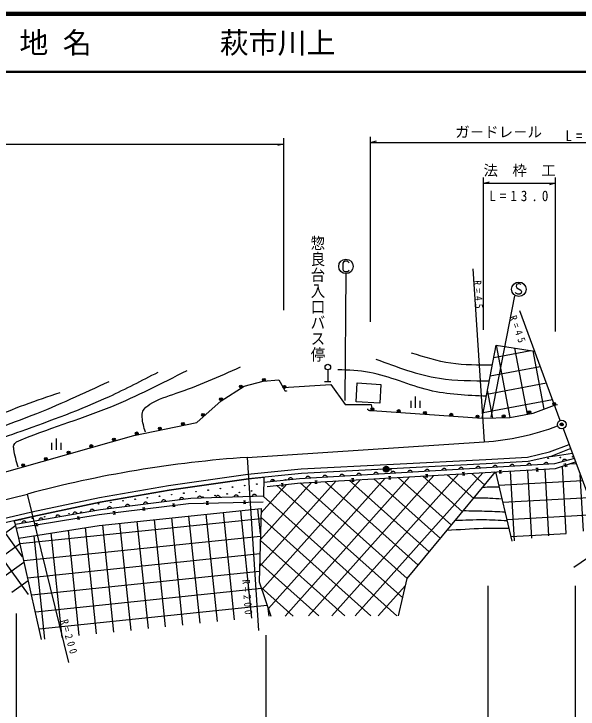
# Model space of a CAD drawing. Units: millimetres, scale not verified. Extents: x 40000 to 680000, y 20000 to 380000.
# Drawn here: x 369424 to 467005, y 259715 to 380000 of the extents above; entities that cross this region are included whole.
import ezdxf
from ezdxf.enums import TextEntityAlignment as Align

# ---------------------------------------------------------------- set-up
doc = ezdxf.new("R2010")
doc.units = ezdxf.units.MM
doc.header["$LTSCALE"] = 1000
doc.header["$PDMODE"] = 32
doc.header["$PDSIZE"] = 500
for name, color, linetype, lineweight in [('M-BGD', 7, 'Continuous', 25), ('M-TTL', 2, 'Continuous', 140), ('M-TTL-LINE', 7, 'Continuous', 50)]:
    doc.layers.add(name, color=color, linetype=linetype, lineweight=lineweight)
doc.layers.add('M-OTRS', color=6, linetype='Continuous')
doc.layers.add('M-TTL-TXT', color=7, linetype='Continuous')
doc.styles.add('@ＭＳ ゴシック', font='')
doc.styles.add('ＭＳ ゴシック', font='')
doc.styles.get('@ＭＳ ゴシック').set_extended_font_data('@MS Gothic')
doc.styles.get('ＭＳ ゴシック').set_extended_font_data('MS Gothic')

msp = doc.modelspace()

# ---------------------------------------------------------------- hatches: boundary and pattern name
at = {"layer": 'M-BGD'}
h = msp.add_hatch(dxfattribs=at)
h.set_pattern_fill('USER', color=256, style=0, pattern_type=2)
h.set_pattern_definition([(10.7625, (161218, 604129), (-560.217, 2947.229), []), (280.7625, (161218, 604129), (2947.229, 560.217), [])])
h.paths.add_polyline_path([(450407, 310027), (455182, 310165), (459233, 310935), (462945, 312276), (459484, 321632), (452838, 322673)])
h = msp.add_hatch(dxfattribs=at)
h.set_pattern_fill('USER', color=256, style=0, pattern_type=2)
h.set_pattern_definition([(183.2178, (152375, 612059), (168.394, -2995.27), []), (93.2178, (152375, 612059), (-2995.27, -168.394), [])])
h.paths.add_polyline_path([(470844, 290921), (466562, 302495), (463112, 301322), (452747, 300740), (455565, 288793)])
h = msp.add_hatch(dxfattribs=at)
h.set_pattern_fill('USER', color=256, style=0, pattern_type=2)
h.set_pattern_definition([(228.2178, (149867, 567439), (2237.048, -1998.903), []), (318.2178, (149867, 567439), (1998.903, 2237.048), [])])
h.paths.add_polyline_path([(413880, 275811), (411853, 281716), (412206, 294407), (412592, 296574), (413209, 298227), (418492, 298814), (452747, 300740), (437427, 282330), (435967, 275867)])
h = msp.add_hatch(dxfattribs=at)
h.set_pattern_fill('USER', color=256, style=0, pattern_type=2)
h.set_pattern_definition([(5.9246, (142552, 533126), (-309.658, 2983.976), []), (275.9246, (142552, 533126), (2983.976, 309.658), [])])
h.paths.add_polyline_path([(374220, 271756), (370254, 289295), (384179, 291499), (412206, 294407), (411853, 281716), (413880, 275811)])
h = msp.add_hatch(dxfattribs=at)
h.set_pattern_fill('USER', color=256, style=0, pattern_type=2)
h.set_pattern_definition([(35.9156, (138747, 509461), (-1759.78, 2429.645), []), (125.9156, (138747, 509461), (-2429.645, -1759.78), [])])
h.paths.add_polyline_path([(355211, 288542), (365543, 291418), (369476, 292316), (372458, 279546), (369371, 279386), (367473, 283097), (364985, 285712), (360514, 287694)])

# ---------------------------------------------------------------- linework, layer by layer
for p, q in [((416058, 358484), (416058, 328735)), ((431112, 326724), (431112, 358755)), ((256085, 357484), (416058, 357484)), ((416058, 357484), (415058, 357204)), ((431112, 357755), (432112, 358035)), ((431112, 357755), (476588, 357755)), ((450623, 325341), (450623, 351688)), ((463068, 351688), (463068, 325034)), ((450623, 350688), (451623, 350968)), ((450623, 350688), (463068, 350688)), ((463068, 350688), (462068, 350408)), ((448806, 335878), (450758, 305942)), ((426834, 335133), (426677, 313091)), ((456000, 331223), (451932, 310238)), ((463907, 309674), (456907, 328600)), ((423712, 318411), (423712, 316371)), ((409251, 315587), (412516, 316428)), ((412516, 316428), (415237, 316676)), ((415237, 316676), (415979, 315340)), ((423172, 316371), (424252, 316371)), ((405244, 313064), (409251, 315587)), ((415979, 315340), (416222, 314903)), ((401082, 309319), (405244, 313064)), ((438052, 313024), (438052, 311824)), ((438852, 313824), (438852, 311824)), ((439652, 313024), (439652, 311824)), ((459233, 310935), (462945, 312276)), ((462945, 312276), (463415, 312446)), ((430916, 311387), (431414, 311352)), ((431414, 311352), (450407, 310027)), ((455182, 310165), (459233, 310935)), ((390138, 307043), (401082, 309319)), ((450407, 310027), (455182, 310165)), ((464428, 308267), (471639, 288770)), ((358910, 298210), (390138, 307043)), ((375915, 305761), (375915, 304561)), ((376715, 306561), (376715, 304561)), ((377515, 305761), (377515, 304561)), ((409777, 303269), (450758, 305942)), ((409777, 303269), (411729, 273333)), ((462277, 303443), (466017, 303971)), ((464567, 302081), (464946, 302210)), ((464757, 302146), (464918, 301672)), ((433323, 301200), (432824, 301161)), ((434316, 301165), (434811, 301091)), ((453337, 301023), (453736, 301046)), ((453537, 301034), (453565, 300535)), ((459711, 301382), (460111, 301404)), ((460139, 300905), (459739, 300882)), ((459911, 301393), (459939, 300894)), ((465107, 301737), (464728, 301608)), ((427840, 299590), (428239, 299612)), ((428040, 299601), (428068, 299102)), ((434214, 299948), (434614, 299971)), ((434414, 299959), (434442, 299460)), ((440589, 300307), (440988, 300329)), ((441016, 299830), (440617, 299807)), ((440788, 300318), (440816, 299819)), ((446963, 300665), (447362, 300687)), ((447390, 300188), (446991, 300166)), ((447162, 300676), (447190, 300177)), ((453764, 300546), (453365, 300524)), ((415624, 298747), (416022, 298791)), ((415823, 298769), (415878, 298272)), ((421466, 299231), (421865, 299254)), ((421893, 298755), (421494, 298732)), ((421666, 299243), (421694, 298743)), ((428267, 299113), (427868, 299091)), ((434642, 299471), (434242, 299449)), ((416077, 298294), (415679, 298250)), ((366356, 295591), (371760, 296925)), ((378952, 267800), (371760, 296925)), ((396827, 295208), (397224, 295258)), ((397287, 294762), (396890, 294712)), ((397025, 295233), (397088, 294737)), ((402652, 295622), (403052, 295630)), ((403062, 295130), (402663, 295122)), ((402852, 295626), (402862, 295126)), ((409107, 295753), (409507, 295762)), ((409517, 295262), (409117, 295253)), ((409307, 295757), (409317, 295258)), ((481942, 295003), (466260, 284232)), ((386534, 293908), (386931, 293958)), ((386733, 293933), (386796, 293437)), ((391681, 294558), (392078, 294608)), ((392140, 294112), (391743, 294062)), ((391879, 294583), (391942, 294087)), ((380345, 292996), (380739, 293059)), ((380819, 292566), (380424, 292502)), ((380542, 293027), (380621, 292534)), ((386994, 293462), (386597, 293412)), ((370254, 289295), (369701, 291674)), ((373126, 291837), (373521, 291900)), ((373600, 291406), (373205, 291343)), ((373323, 291868), (373402, 291375)), ((451475, 239506), (451475, 281061)), ((466575, 239506), (466575, 281061)), ((369798, 276256), (369798, 239506)), ((413039, 239506), (413039, 272481))]:
    msp.add_line(p, q, dxfattribs=at)
for points in [[(427395, 336920), (427295, 337070), (427095, 337220), (426645, 337220), (426445, 337070), (426295, 336870), (426295, 335770), (426445, 335570), (426645, 335420), (427095, 335420), (427295, 335520), (427395, 335670)], [(457163, 333159), (457063, 333259), (456863, 333309), (456663, 333309), (456363, 333159), (456313, 332859), (456413, 332609), (457113, 332209), (457213, 331959), (457163, 331659), (456913, 331509), (456563, 331509), (456263, 331659), (456163, 331809)], [(450407, 310027), (452838, 322673), (459484, 321632)], [(415979, 315340), (424211, 315868), (426702, 312389), (431243, 312389), (431414, 311352)], [(416586, 314762), (416551, 314743), (416489, 314731), (416431, 314733), (416363, 314752), (416312, 314782), (416261, 314833), (416222, 314903)], [(430916, 311387), (430836, 311392), (430787, 311406), (430729, 311440), (430691, 311473), (430664, 311515), (430638, 311577), (430632, 311627), (430634, 311657)], [(465731, 304777), (462277, 303443), (458385, 302528), (451095, 302124), (419182, 300484), (410004, 299556), (396302, 297609), (384354, 295529), (372704, 293053), (365543, 291418), (355211, 288542), (335379, 282540), (330186, 281197), (325424, 280388), (319228, 279760), (312989, 279895), (307499, 280975), (300525, 282552), (247206, 298110)], [(247412, 298883), (300725, 283327), (307664, 281758), (313075, 280694), (319196, 280561), (325317, 281182), (330018, 281980), (335163, 283310), (354988, 289310), (365347, 292193), (372532, 293835), (384202, 296315), (396177, 298399), (409907, 300351), (419121, 301282), (451052, 302923), (458270, 303322), (462040, 304209), (465442, 305524)], [(466359, 303047), (462952, 302123), (418813, 299561), (412628, 298924)], [(413209, 298227), (418492, 298814), (463112, 301322), (466562, 302495)], [(455995, 301719), (455957, 301813), (455905, 301890), (455820, 301966), (455737, 302009), (455640, 302035), (455512, 302028), (455418, 301990), (455341, 301938), (455266, 301853), (455222, 301771), (455196, 301673)], [(458937, 301890), (458900, 301984), (458847, 302061), (458763, 302136), (458680, 302180), (458582, 302206), (458455, 302199), (458361, 302161), (458284, 302108), (458208, 302024), (458165, 301941), (458139, 301844)], [(461880, 302061), (461842, 302155), (461790, 302232), (461705, 302307), (461623, 302350), (461525, 302377), (461397, 302369), (461303, 302332), (461226, 302279), (461151, 302195), (461108, 302112), (461081, 302014)], [(465041, 302690), (464985, 302774), (464918, 302838), (464820, 302895), (464730, 302920), (464629, 302926), (464506, 302892), (464421, 302836), (464357, 302769), (464300, 302671), (464275, 302581), (464269, 302480)], [(435396, 300524), (435359, 300618), (435306, 300695), (435222, 300770), (435139, 300813), (435041, 300840), (434914, 300832), (434820, 300795), (434743, 300742), (434667, 300658), (434624, 300575), (434598, 300477)], [(435967, 275867), (437427, 282330), (452747, 300740), (455565, 288793)], [(438339, 300694), (438301, 300788), (438249, 300866), (438164, 300941), (438082, 300984), (437984, 301010), (437856, 301003), (437762, 300965), (437685, 300913), (437610, 300828), (437567, 300746), (437540, 300648)], [(441282, 300865), (441244, 300959), (441192, 301036), (441107, 301112), (441024, 301155), (440927, 301181), (440799, 301174), (440705, 301136), (440628, 301084), (440553, 300999), (440509, 300917), (440483, 300819)], [(444224, 301036), (444187, 301130), (444134, 301207), (444050, 301282), (443967, 301326), (443869, 301352), (443742, 301345), (443648, 301307), (443570, 301255), (443495, 301170), (443452, 301087), (443426, 300990)], [(447167, 301207), (447129, 301301), (447077, 301378), (446992, 301453), (446910, 301496), (446812, 301523), (446684, 301515), (446590, 301478), (446513, 301425), (446438, 301341), (446395, 301258), (446368, 301160)], [(450109, 301378), (450072, 301472), (450019, 301549), (449935, 301624), (449852, 301667), (449755, 301694), (449627, 301686), (449533, 301649), (449456, 301596), (449380, 301512), (449337, 301429), (449311, 301331)], [(453052, 301548), (453015, 301642), (452962, 301719), (452878, 301795), (452795, 301838), (452697, 301864), (452569, 301857), (452475, 301819), (452398, 301767), (452323, 301682), (452280, 301600), (452253, 301502)], [(369701, 291674), (369476, 292316), (372704, 293053), (384354, 295529), (396302, 297609), (410004, 299556), (412642, 299823), (412592, 296575)], [(417664, 299443), (417623, 299535), (417567, 299610), (417479, 299681), (417394, 299721), (417296, 299743), (417168, 299729), (417076, 299688), (417002, 299632), (416930, 299544), (416891, 299460), (416869, 299361)], [(420683, 299670), (420646, 299764), (420593, 299841), (420509, 299916), (420426, 299959), (420328, 299986), (420201, 299978), (420107, 299941), (420030, 299888), (419954, 299804), (419911, 299721), (419885, 299623)], [(423626, 299840), (423588, 299934), (423536, 300012), (423451, 300087), (423369, 300130), (423271, 300156), (423143, 300149), (423049, 300112), (422972, 300059), (422897, 299974), (422854, 299892), (422827, 299794)], [(426569, 300011), (426531, 300105), (426478, 300182), (426394, 300258), (426311, 300301), (426214, 300327), (426086, 300320), (425992, 300282), (425915, 300230), (425840, 300145), (425796, 300063), (425770, 299965)], [(429511, 300182), (429474, 300276), (429421, 300353), (429337, 300428), (429254, 300472), (429156, 300498), (429028, 300491), (428934, 300453), (428857, 300401), (428782, 300316), (428739, 300233), (428713, 300136)], [(432454, 300353), (432416, 300447), (432364, 300524), (432279, 300599), (432197, 300642), (432099, 300669), (431971, 300661), (431877, 300624), (431800, 300571), (431725, 300487), (431681, 300404), (431655, 300307)], [(414572, 299124), (414530, 299216), (414474, 299291), (414387, 299362), (414302, 299402), (414203, 299424), (414076, 299411), (413984, 299369), (413909, 299313), (413838, 299225), (413798, 299141), (413776, 299042)], [(412592, 296575), (399999, 296153), (384402, 294203), (369701, 291674)], [(395717, 295618), (395673, 295709), (395615, 295782), (395526, 295852), (395441, 295890), (395342, 295909), (395215, 295894), (395123, 295850), (395050, 295792), (394980, 295703), (394943, 295618), (394923, 295518)], [(398836, 296008), (398792, 296099), (398735, 296172), (398646, 296242), (398560, 296280), (398461, 296299), (398334, 296283), (398243, 296240), (398169, 296182), (398100, 296093), (398062, 296008), (398042, 295908)], [(401973, 296219), (401938, 296314), (401887, 296392), (401804, 296470), (401723, 296515), (401626, 296544), (401498, 296539), (401403, 296504), (401325, 296453), (401247, 296371), (401202, 296289), (401173, 296192)], [(405121, 296324), (405086, 296419), (405035, 296498), (404953, 296575), (404871, 296620), (404774, 296649), (404646, 296645), (404551, 296610), (404473, 296559), (404396, 296476), (404350, 296395), (404322, 296298)], [(408270, 296430), (408234, 296525), (408184, 296603), (408101, 296680), (408020, 296726), (407922, 296754), (407795, 296750), (407700, 296715), (407621, 296664), (407544, 296582), (407499, 296500), (407470, 296403)], [(411418, 296535), (411383, 296630), (411332, 296708), (411249, 296786), (411168, 296831), (411071, 296860), (410943, 296855), (410848, 296820), (410770, 296770), (410692, 296687), (410647, 296605), (410618, 296508)], [(369753, 291042), (384191, 293360), (399630, 295310), (412540, 295573)], [(386358, 294448), (386315, 294539), (386257, 294613), (386168, 294682), (386083, 294720), (385983, 294740), (385856, 294724), (385765, 294680), (385692, 294623), (385622, 294533), (385584, 294448), (385565, 294349)], [(389478, 294838), (389434, 294929), (389377, 295003), (389287, 295072), (389202, 295110), (389103, 295130), (388976, 295114), (388884, 295070), (388811, 295012), (388742, 294923), (388704, 294838), (388684, 294739)], [(392597, 295228), (392554, 295319), (392496, 295392), (392407, 295462), (392321, 295500), (392222, 295520), (392095, 295504), (392004, 295460), (391930, 295402), (391861, 295313), (391823, 295228), (391803, 295129)], [(374220, 271756), (370254, 289295), (384179, 291499), (412206, 294407), (411853, 281716), (413880, 275811)], [(380386, 293512), (380338, 293602), (380277, 293672), (380185, 293738), (380098, 293771), (379998, 293787), (379871, 293765), (379782, 293717), (379712, 293656), (379646, 293564), (379613, 293477), (379597, 293377)], [(383326, 294018), (383278, 294107), (383217, 294178), (383125, 294243), (383038, 294277), (382938, 294292), (382812, 294271), (382722, 294223), (382652, 294162), (382586, 294070), (382553, 293983), (382537, 293883)], [(374505, 292501), (374457, 292590), (374396, 292661), (374304, 292726), (374217, 292760), (374117, 292775), (373991, 292753), (373902, 292705), (373831, 292644), (373766, 292552), (373732, 292465), (373717, 292365)], [(377445, 293007), (377398, 293096), (377337, 293166), (377244, 293232), (377157, 293265), (377057, 293281), (376931, 293259), (376842, 293211), (376771, 293150), (376706, 293058), (376672, 292971), (376657, 292871)], [(371565, 291995), (371517, 292084), (371456, 292155), (371364, 292220), (371277, 292254), (371177, 292269), (371051, 292247), (370961, 292199), (370891, 292139), (370826, 292046), (370792, 291959), (370777, 291859)]]:
    msp.add_lwpolyline(points, dxfattribs=at)
msp.add_lwpolyline([(432687, 312623), (428597, 312902), (428821, 316178), (432911, 315899)], close=True, dxfattribs=at)
for centre, radius in [((426845, 336320), 1250), ((456763, 332359), 1250), ((423712, 318891), 480), ((412675, 316694), 250), ((412675, 316694), 150), ((412675, 316694), 50), ((408675, 315520), 250), ((408675, 315520), 150), ((408675, 315520), 50), ((416198, 315461), 250), ((416198, 315461), 150), ((416198, 315461), 50), ((405224, 313347), 250), ((405224, 313347), 150), ((405224, 313347), 50), ((462860, 312512), 250), ((431432, 311601), 250), ((431432, 311601), 150), ((431432, 311601), 50), ((462860, 312512), 150), ((462860, 312512), 50), ((402145, 310612), 250), ((402145, 310612), 150), ((402145, 310612), 50), ((435976, 311284), 250), ((435976, 311284), 150), ((435976, 311284), 50), ((440520, 310967), 250), ((440520, 310967), 150), ((440520, 310967), 50), ((445064, 310650), 250), ((445064, 310650), 150), ((445064, 310650), 50), ((449608, 310333), 250), ((449608, 310333), 150), ((449608, 310333), 50), ((454135, 310385), 250), ((454135, 310385), 150), ((454135, 310385), 50), ((458588, 311067), 250), ((458588, 311067), 150), ((458588, 311067), 50), ((398659, 309071), 250), ((398659, 309071), 150), ((464167, 308970), 750), ((394667, 308240), 250), ((394667, 308240), 150), ((394667, 308240), 50), ((398659, 309071), 50), ((464167, 308970), 30), ((390675, 307410), 250), ((390675, 307410), 150), ((390675, 307410), 50), ((386724, 306337), 250), ((386724, 306337), 150), ((386724, 306337), 50), ((378876, 304118), 250), ((382800, 305228), 250), ((382800, 305228), 150), ((382800, 305228), 50), ((374952, 303008), 250), ((374952, 303008), 150), ((378876, 304118), 150), ((378876, 304118), 50), ((461832, 303120), 50), ((463949, 303243), 50), ((466067, 303366), 50), ((371029, 301898), 250), ((371029, 301898), 150), ((371029, 301898), 50), ((374952, 303008), 50), ((433821, 301238), 500), ((433821, 301238), 440), ((433821, 301238), 380), ((433821, 301238), 320), ((433821, 301238), 260), ((433821, 301238), 200), ((433821, 301238), 140), ((433821, 301238), 80), ((433821, 301238), 20), ((409339, 298389), 50), ((411444, 298653), 50), ((414244, 299296), 50), ((416361, 299419), 50), ((398815, 297074), 50), ((400920, 297337), 50), ((403025, 297600), 50), ((405130, 297863), 50), ((407235, 298126), 50), ((408419, 297205), 50), ((410524, 297469), 50), ((390395, 296021), 50), ((392500, 296285), 50), ((394605, 296548), 50), ((396710, 296811), 50), ((402104, 296416), 50), ((404209, 296679), 50), ((406314, 296942), 50), ((384080, 295232), 50), ((386185, 295495), 50), ((388290, 295758), 50), ((378949, 293522), 50), ((381054, 293785), 50), ((370530, 292469), 50), ((372635, 292732), 50), ((374740, 292996), 50), ((376844, 293259), 50)]:
    msp.add_circle(centre, radius, dxfattribs=at)
for centre, radius, start, end in [((447665, 350835), 45000, 273.94173, 290.55867), ((423533, 103743), 200000, 93.94406, 105.00293)]:
    msp.add_arc(centre, radius, start, end, dxfattribs=at)
for points, knots in [([(452179, 319243), (449759, 319226), (447339, 319208), (444975, 319565), (442682, 319912), (440442, 320611), (438202, 321311)], [0, 0, 0, 0, 1, 1, 1, 2, 2, 2, 2]), ([(432044, 320279), (435654, 318912), (439263, 317546), (443009, 316960), (445839, 316517), (448748, 316520), (451656, 316523)], [0, 0, 0, 0, 1, 1, 1, 2, 2, 2, 2]), ([(392155, 307655), (391914, 308484), (391673, 309313), (391622, 310203), (391601, 310570), (391612, 310948), (391740, 311270), (391941, 311773), (392428, 312141), (392926, 312455), (394392, 313381), (395947, 313834), (397490, 314352), (401249, 315615), (404941, 317265), (408632, 318916)], [0, 0, 0, 0, 1, 1, 1, 2, 2, 2, 3, 3, 3, 4, 4, 4, 5, 5, 5, 5]), ([(346078, 295137), (350329, 298070), (354581, 301004), (359177, 303256), (362866, 305065), (366778, 306434), (370675, 307820), (375839, 309657), (380978, 311523), (385935, 313806), (388780, 315117), (391566, 316566), (394351, 318015)], [0, 0, 0, 0, 1, 1, 1, 2, 2, 2, 3, 3, 3, 4, 4, 4, 4]), ([(370175, 301550), (369869, 302556), (369563, 303562), (369406, 304692), (369373, 304936), (369346, 305186), (369406, 305390), (369541, 305845), (370108, 306076), (370663, 306298), (376666, 308700), (381436, 310065), (386374, 312094), (390620, 313838), (394991, 316073), (399362, 318308)], [0, 0, 0, 0, 1, 1, 1, 2, 2, 2, 3, 3, 3, 4, 4, 4, 5, 5, 5, 5]), ([(451142, 313852), (447796, 313979), (444449, 314106), (441231, 314885), (437755, 315727), (434429, 317330), (430918, 317967), (429132, 318292), (427298, 318367), (425465, 318442)], [0, 0, 0, 0, 1, 1, 1, 2, 2, 2, 3, 3, 3, 3]), ([(273388, 299997), (276132, 300351), (278876, 300706), (281567, 300471), (284675, 300199), (287713, 299141), (290754, 298219), (297185, 296268), (303629, 294924), (310213, 293596), (315300, 292528), (320459, 291623), (325623, 291758), (331400, 291870), (337218, 293209), (342511, 295551), (349032, 298467), (354731, 302923), (361122, 305983), (364810, 307749), (368728, 309049), (372556, 310547), (377086, 312319), (381489, 314367), (385892, 316414)], [0, 0, 0, 0, 1, 1, 1, 2, 2, 2, 3, 3, 3, 4, 4, 4, 5, 5, 5, 6, 6, 6, 7, 7, 7, 8, 8, 8, 8]), ([(377357, 314458), (373283, 313070), (369208, 311682), (365326, 309895), (359291, 307117), (353721, 303376), (347782, 300293), (344601, 298642), (341315, 297180), (337884, 296203), (331742, 294419), (325107, 294263), (318696, 295018), (312832, 295723), (307167, 297184), (301508, 298693), (296461, 300045), (291434, 301288), (286482, 302901), (284183, 303677), (281901, 304524), (279547, 305035), (276194, 305734), (272688, 305675), (269294, 306279), (264900, 307098), (260696, 309074), (256314, 309539), (252898, 309869), (249385, 309334), (245905, 309302), (242408, 309275), (238936, 309680), (235473, 310191), (231424, 310788), (227387, 311528), (223323, 311673), (220428, 311776), (217519, 311576), (214610, 311376)], [0, 0, 0, 0, 1, 1, 1, 2, 2, 2, 3, 3, 3, 4, 4, 4, 5, 5, 5, 6, 6, 6, 7, 7, 7, 8, 8, 8, 9, 9, 9, 10, 10, 10, 11, 11, 11, 12, 12, 12, 13, 13, 13, 13]), ([(450549, 298098), (451052, 298132), (451555, 298165), (452059, 298172), (452492, 298178), (452925, 298164), (453358, 298150)], [0, 0, 0, 0, 1, 1, 1, 2, 2, 2, 2]), ([(449031, 296274), (449933, 296277), (450836, 296279), (451737, 296238), (452440, 296206), (453142, 296146), (453844, 296087)], [0, 0, 0, 0, 1, 1, 1, 2, 2, 2, 2]), ([(447185, 294057), (448391, 294038), (449597, 294019), (450802, 293982), (451994, 293945), (453185, 293890), (454376, 293835)], [0, 0, 0, 0, 1, 1, 1, 2, 2, 2, 2]), ([(445794, 292385), (447410, 292450), (449026, 292515), (450641, 292499), (452003, 292485), (453366, 292414), (454728, 292342)], [0, 0, 0, 0, 1, 1, 1, 2, 2, 2, 2]), ([(444352, 290653), (446421, 290802), (448490, 290952), (450561, 291006), (452053, 291046), (453545, 291035), (455038, 291025)], [0, 0, 0, 0, 1, 1, 1, 2, 2, 2, 2])]:
    msp.add_open_spline(points, degree=3, knots=knots, dxfattribs=at)
at = {"layer": 'M-OTRS'}
msp.add_point((464167, 308970), dxfattribs=at)
at = {"layer": 'M-TTL'}
msp.add_line((680000, 380000), (40000, 380000), dxfattribs=at)
at = {"layer": 'M-TTL-LINE'}
msp.add_line((40000, 370000), (680000, 370000), dxfattribs=at)

# ---------------------------------------------------------------- texts
at = {"layer": 'M-BGD', "style": 'ＭＳ ゴシック'}
for s, p in [('ガ－ドレ－ル', (445760, 358096)), ('法\u3000枠\u3000工', (450646, 351457))]:
    msp.add_text(s, height=1833, dxfattribs=at).set_placement(p, align=Align.BOTTOM_LEFT)
at = {"layer": 'M-BGD', "style": '@ＭＳ ゴシック', "width": 1.1}
msp.add_text('惣良台入口バス停', height=1833, rotation=270, dxfattribs=at).set_placement((420509, 341728), align=Align.BOTTOM_LEFT)
at = {"layer": 'M-BGD', "char_height": 1833, "attachment_point": 7, "style": 'ＭＳ ゴシック'}
for s, insert in [('\\T1.62;\\W0.9;L=65.0', (464802, 357971)), ('\\T1.62;\\W0.9;L=13.0', (451648, 347573))]:
    msp.add_mtext(s, dxfattribs=dict(at, insert=insert))
at = {"layer": 'M-BGD', "char_height": 1320, "attachment_point": 7, "style": 'ＭＳ ゴシック'}
for s, insert, rotation in [('\\T1.67;\\W0.9;R=45', (448897, 333832), 274.3), ('\\T1.67;\\W0.9;R=45', (455060, 327523), 290.2), ('\\T1.63;\\W0.9;R=200', (408905, 282089), 274.3), ('\\T1.63;\\W0.9;R=200', (377462, 274997), 286.1)]:
    msp.add_mtext(s, dxfattribs=dict(at, insert=insert, rotation=rotation))
at = {"layer": 'M-TTL-TXT', "style": 'ＭＳ ゴシック'}
for s, p in [('地 名', (370380, 375000)), ('萩市川上', (405024, 375000))]:
    msp.add_text(s, height=3666, dxfattribs=at).set_placement(p, align=Align.MIDDLE_LEFT)

doc.saveas('drawing.dxf')
